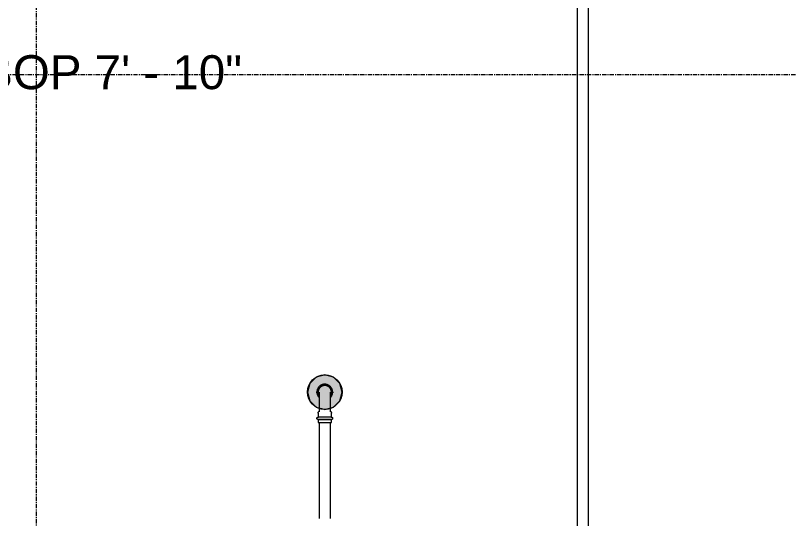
# Model space of a CAD drawing. Header units: inches. Extents: x -3679 to 241, y -496 to 1784.
# Drawn here: x -268.4 to -178.9, y 688.6 to 746.9 of the extents above; entities that cross this region are included whole.
import ezdxf

# ---------------------------------------------------------------- set-up
doc = ezdxf.new("R2010")
doc.units = ezdxf.units.IN
doc.header["$MEASUREMENT"] = 0
doc.linetypes.add('Grid Line', pattern=[0.875, 0.5, -0.125, 0.125, -0.125])
for name, color, linetype, lineweight in [('A-ANNO-NOTE', 250, 'Continuous', 9), ('G-ANNO-DIMS', 251, 'Continuous', 9), ('P-PIPE', 1, 'Continuous', 9), ('P-PIPE-CNTR', 1, 'Continuous', 9), ('S-GRID', 8, 'Continuous', 9)]:
    doc.layers.add(name, color=color, linetype=linetype, lineweight=lineweight)
doc.styles.add('Arial', font='arial.ttf', dxfattribs={"height": 3.934132})

# ---------------------------------------------------------------- blocks, each defined once
blk = doc.blocks.new('Victaulic-VicPress316-Elbow 90-45deg Style P568_P571 - Standard-523083-SECOND LEVEL')
at = {"layer": 'P-PIPE'}
for p, q in [((-3178.283, 1233.462), (-3178.283, 1232.568)), ((-3176.968, 1232.571), (-3176.968, 1233.462)), ((-3178.392, 1232.416), (-3178.392, 1231.964)), ((-3176.859, 1231.964), (-3176.859, 1232.416)), ((-3177.625, 1231.964), (-3178.392, 1231.964)), ((-3178.392, 1231.673), (-3178.392, 1231.335)), ((-3177.625, 1231.673), (-3178.392, 1231.673)), ((-3178.392, 1231.335), (-3177.625, 1231.335)), ((-3176.859, 1231.964), (-3177.625, 1231.964)), ((-3176.859, 1231.673), (-3177.625, 1231.673)), ((-3177.625, 1231.335), (-3176.859, 1231.335)), ((-3176.859, 1231.335), (-3176.859, 1231.673))]:
    blk.add_line(p, q, dxfattribs=at)
at = {"layer": 'P-PIPE', "flags": 128}
for points in [[(-3177.625, 1235.767), (-3177.661, 1235.766), (-3177.698, 1235.764), (-3177.734, 1235.76), (-3177.77, 1235.755), (-3177.806, 1235.749), (-3177.842, 1235.741), (-3177.877, 1235.731), (-3177.912, 1235.721), (-3177.946, 1235.708), (-3177.98, 1235.695), (-3178.013, 1235.68), (-3178.046, 1235.664), (-3178.078, 1235.646), (-3178.109, 1235.628), (-3178.14, 1235.608), (-3178.17, 1235.586), (-3178.198, 1235.564), (-3178.226, 1235.54), (-3178.253, 1235.516), (-3178.279, 1235.49), (-3178.304, 1235.464), (-3178.328, 1235.436), (-3178.351, 1235.407), (-3178.372, 1235.378), (-3178.392, 1235.348), (-3178.412, 1235.317), (-3178.429, 1235.285), (-3178.446, 1235.252), (-3178.461, 1235.219), (-3178.475, 1235.185), (-3178.488, 1235.151), (-3178.499, 1235.116), (-3178.508, 1235.081), (-3178.517, 1235.046), (-3178.524, 1235.01), (-3178.529, 1234.974), (-3178.533, 1234.938), (-3178.536, 1234.901), (-3178.537, 1234.865), (-3178.537, 1234.828), (-3178.535, 1234.792), (-3178.532, 1234.755), (-3178.527, 1234.719), (-3178.521, 1234.683), (-3178.513, 1234.648), (-3178.504, 1234.612), (-3178.494, 1234.577), (-3178.482, 1234.543), (-3178.469, 1234.509), (-3178.454, 1234.475), (-3178.438, 1234.442), (-3178.421, 1234.41), (-3178.403, 1234.379), (-3178.383, 1234.348), (-3178.362, 1234.318), (-3178.34, 1234.289), (-3178.317, 1234.261), (-3178.293, 1234.234)], [(-3176.968, 1234.223), (-3176.946, 1234.246), (-3176.922, 1234.274), (-3176.899, 1234.302), (-3176.878, 1234.332), (-3176.858, 1234.362), (-3176.838, 1234.393), (-3176.821, 1234.425), (-3176.804, 1234.458), (-3176.789, 1234.491), (-3176.775, 1234.524), (-3176.762, 1234.559), (-3176.751, 1234.593), (-3176.742, 1234.629), (-3176.733, 1234.664), (-3176.726, 1234.7), (-3176.721, 1234.736), (-3176.717, 1234.772), (-3176.714, 1234.809), (-3176.713, 1234.845), (-3176.713, 1234.881), (-3176.715, 1234.918), (-3176.718, 1234.954), (-3176.723, 1234.99), (-3176.729, 1235.026), (-3176.737, 1235.062), (-3176.746, 1235.097), (-3176.756, 1235.132), (-3176.768, 1235.167), (-3176.781, 1235.201), (-3176.796, 1235.234), (-3176.812, 1235.267), (-3176.829, 1235.299), (-3176.847, 1235.331), (-3176.867, 1235.362), (-3176.888, 1235.392), (-3176.91, 1235.421), (-3176.933, 1235.449), (-3176.957, 1235.476), (-3176.983, 1235.502), (-3177.009, 1235.527), (-3177.036, 1235.551), (-3177.065, 1235.574), (-3177.094, 1235.596), (-3177.124, 1235.617), (-3177.155, 1235.636), (-3177.187, 1235.655), (-3177.219, 1235.671), (-3177.252, 1235.687), (-3177.285, 1235.701), (-3177.32, 1235.714), (-3177.354, 1235.726), (-3177.389, 1235.736), (-3177.425, 1235.745), (-3177.46, 1235.752), (-3177.496, 1235.758), (-3177.533, 1235.762), (-3177.569, 1235.765), (-3177.605, 1235.767), (-3177.625, 1235.767)], [(-3177.625, 1235.621), (-3177.656, 1235.621), (-3177.686, 1235.619), (-3177.717, 1235.616), (-3177.747, 1235.612), (-3177.777, 1235.606), (-3177.807, 1235.599), (-3177.837, 1235.591), (-3177.866, 1235.582), (-3177.895, 1235.572), (-3177.924, 1235.561), (-3177.951, 1235.548), (-3177.979, 1235.535), (-3178.006, 1235.52), (-3178.032, 1235.504), (-3178.058, 1235.487), (-3178.083, 1235.47), (-3178.107, 1235.451), (-3178.13, 1235.431), (-3178.153, 1235.41), (-3178.175, 1235.389), (-3178.196, 1235.366), (-3178.216, 1235.343), (-3178.235, 1235.319), (-3178.253, 1235.294), (-3178.27, 1235.269), (-3178.286, 1235.243), (-3178.301, 1235.216), (-3178.315, 1235.189), (-3178.328, 1235.161), (-3178.339, 1235.133), (-3178.35, 1235.104), (-3178.359, 1235.075), (-3178.368, 1235.045), (-3178.375, 1235.015), (-3178.38, 1234.985), (-3178.385, 1234.955), (-3178.388, 1234.924), (-3178.391, 1234.894), (-3178.391, 1234.863), (-3178.391, 1234.832), (-3178.39, 1234.802), (-3178.387, 1234.771), (-3178.383, 1234.741), (-3178.378, 1234.711), (-3178.371, 1234.681), (-3178.364, 1234.651), (-3178.355, 1234.622), (-3178.345, 1234.593), (-3178.334, 1234.564), (-3178.322, 1234.536), (-3178.309, 1234.508), (-3178.294, 1234.481), (-3178.283, 1234.461)], [(-3178.283, 1234.855), (-3178.283, 1234.854), (-3178.283, 1234.85), (-3178.283, 1234.845), (-3178.283, 1234.837), (-3178.283, 1234.827), (-3178.283, 1234.815), (-3178.283, 1234.801), (-3178.283, 1234.784), (-3178.283, 1234.766), (-3178.283, 1234.745), (-3178.283, 1234.722), (-3178.283, 1234.697), (-3178.283, 1234.671), (-3178.283, 1234.642), (-3178.283, 1234.612), (-3178.283, 1234.579), (-3178.283, 1234.545), (-3178.283, 1234.509), (-3178.283, 1234.472), (-3178.283, 1234.432), (-3178.283, 1234.392), (-3178.283, 1234.349), (-3178.283, 1234.306), (-3178.283, 1234.261), (-3178.283, 1234.214), (-3178.283, 1234.167), (-3178.283, 1234.118), (-3178.283, 1234.069), (-3178.283, 1234.018), (-3178.283, 1233.967), (-3178.283, 1233.914), (-3178.283, 1233.861), (-3178.283, 1233.808), (-3178.283, 1233.753), (-3178.283, 1233.699), (-3178.283, 1233.644), (-3178.283, 1233.588), (-3178.283, 1233.533), (-3178.283, 1233.477), (-3178.283, 1233.462)], [(-3176.964, 1234.467), (-3176.949, 1234.494), (-3176.935, 1234.521), (-3176.922, 1234.549), (-3176.911, 1234.577), (-3176.9, 1234.606), (-3176.891, 1234.635), (-3176.882, 1234.665), (-3176.875, 1234.694), (-3176.87, 1234.725), (-3176.865, 1234.755), (-3176.862, 1234.785), (-3176.859, 1234.816), (-3176.859, 1234.847), (-3176.859, 1234.877), (-3176.86, 1234.908), (-3176.863, 1234.938), (-3176.867, 1234.969), (-3176.872, 1234.999), (-3176.879, 1235.029), (-3176.886, 1235.059), (-3176.895, 1235.088), (-3176.905, 1235.117), (-3176.916, 1235.146), (-3176.928, 1235.174), (-3176.941, 1235.201), (-3176.956, 1235.229), (-3176.971, 1235.255), (-3176.988, 1235.281), (-3177.005, 1235.306), (-3177.024, 1235.33), (-3177.043, 1235.354), (-3177.064, 1235.377), (-3177.085, 1235.399), (-3177.107, 1235.42), (-3177.13, 1235.44), (-3177.154, 1235.46), (-3177.179, 1235.478), (-3177.204, 1235.495), (-3177.23, 1235.512), (-3177.256, 1235.527), (-3177.284, 1235.541), (-3177.311, 1235.554), (-3177.34, 1235.566), (-3177.368, 1235.577), (-3177.397, 1235.587), (-3177.427, 1235.595), (-3177.457, 1235.603), (-3177.487, 1235.609), (-3177.517, 1235.614), (-3177.547, 1235.617), (-3177.578, 1235.62), (-3177.608, 1235.621), (-3177.625, 1235.621)], [(-3176.968, 1233.462), (-3176.968, 1233.518), (-3176.968, 1233.573), (-3176.968, 1233.629), (-3176.968, 1233.684), (-3176.968, 1233.739), (-3176.968, 1233.793), (-3176.968, 1233.847), (-3176.968, 1233.9), (-3176.968, 1233.953), (-3176.968, 1234.004), (-3176.968, 1234.055), (-3176.968, 1234.105), (-3176.968, 1234.154), (-3176.968, 1234.202), (-3176.968, 1234.248), (-3176.968, 1234.294), (-3176.968, 1234.338), (-3176.968, 1234.38), (-3176.968, 1234.422), (-3176.968, 1234.461), (-3176.968, 1234.499), (-3176.968, 1234.535), (-3176.968, 1234.57), (-3176.968, 1234.603), (-3176.968, 1234.634), (-3176.968, 1234.663), (-3176.968, 1234.69), (-3176.968, 1234.716), (-3176.968, 1234.739), (-3176.968, 1234.76), (-3176.968, 1234.779), (-3176.968, 1234.796), (-3176.968, 1234.811), (-3176.968, 1234.824), (-3176.968, 1234.835), (-3176.968, 1234.843), (-3176.968, 1234.849), (-3176.968, 1234.853), (-3176.968, 1234.855), (-3176.968, 1234.855)], [(-3178.392, 1232.416), (-3178.391, 1232.427), (-3178.391, 1232.438), (-3178.39, 1232.448), (-3178.388, 1232.459), (-3178.386, 1232.47), (-3178.384, 1232.481), (-3178.381, 1232.491), (-3178.378, 1232.502), (-3178.374, 1232.512), (-3178.37, 1232.522), (-3178.366, 1232.532), (-3178.361, 1232.542), (-3178.355, 1232.551), (-3178.35, 1232.561), (-3178.344, 1232.57), (-3178.338, 1232.579), (-3178.331, 1232.587), (-3178.324, 1232.596), (-3178.317, 1232.604), (-3178.309, 1232.611), (-3178.301, 1232.619), (-3178.293, 1232.626), (-3178.284, 1232.633), (-3178.283, 1232.634)], [(-3176.968, 1232.634), (-3176.959, 1232.627), (-3176.951, 1232.62), (-3176.943, 1232.613), (-3176.935, 1232.605), (-3176.927, 1232.597), (-3176.92, 1232.589), (-3176.914, 1232.58), (-3176.907, 1232.571), (-3176.901, 1232.562), (-3176.896, 1232.553), (-3176.89, 1232.543), (-3176.885, 1232.534), (-3176.881, 1232.524), (-3176.877, 1232.514), (-3176.873, 1232.503), (-3176.87, 1232.493), (-3176.867, 1232.483), (-3176.864, 1232.472), (-3176.862, 1232.461), (-3176.861, 1232.45), (-3176.86, 1232.44), (-3176.859, 1232.429), (-3176.859, 1232.418), (-3176.859, 1232.416)], [(-3178.392, 1231.673), (-3178.397, 1231.673), (-3178.403, 1231.674), (-3178.409, 1231.674), (-3178.415, 1231.675), (-3178.42, 1231.676), (-3178.426, 1231.678), (-3178.432, 1231.679), (-3178.437, 1231.681), (-3178.443, 1231.683), (-3178.448, 1231.685), (-3178.453, 1231.687), (-3178.459, 1231.69), (-3178.464, 1231.693), (-3178.469, 1231.696), (-3178.474, 1231.699), (-3178.478, 1231.702), (-3178.483, 1231.706), (-3178.487, 1231.709), (-3178.492, 1231.713), (-3178.496, 1231.717), (-3178.5, 1231.722), (-3178.504, 1231.726), (-3178.507, 1231.731), (-3178.511, 1231.735), (-3178.514, 1231.74), (-3178.517, 1231.745), (-3178.52, 1231.75), (-3178.522, 1231.755), (-3178.525, 1231.761), (-3178.527, 1231.766), (-3178.529, 1231.772), (-3178.531, 1231.777), (-3178.532, 1231.783), (-3178.534, 1231.788), (-3178.535, 1231.794), (-3178.536, 1231.8), (-3178.536, 1231.806), (-3178.537, 1231.811), (-3178.537, 1231.817), (-3178.537, 1231.823), (-3178.537, 1231.829), (-3178.536, 1231.835), (-3178.535, 1231.84), (-3178.534, 1231.846), (-3178.533, 1231.852), (-3178.532, 1231.858), (-3178.53, 1231.863), (-3178.528, 1231.869), (-3178.526, 1231.874), (-3178.524, 1231.879), (-3178.521, 1231.885), (-3178.519, 1231.89), (-3178.516, 1231.895), (-3178.512, 1231.9), (-3178.509, 1231.904), (-3178.506, 1231.909), (-3178.502, 1231.914), (-3178.498, 1231.918), (-3178.494, 1231.922), (-3178.49, 1231.926), (-3178.485, 1231.93), (-3178.481, 1231.934), (-3178.476, 1231.937), (-3178.471, 1231.94), (-3178.467, 1231.944), (-3178.461, 1231.946), (-3178.456, 1231.949), (-3178.451, 1231.952), (-3178.446, 1231.954), (-3178.44, 1231.956), (-3178.435, 1231.958), (-3178.429, 1231.959), (-3178.423, 1231.961), (-3178.418, 1231.962), (-3178.412, 1231.963), (-3178.406, 1231.964), (-3178.4, 1231.964), (-3178.395, 1231.964), (-3178.392, 1231.964)], [(-3177.625, 1231.964), (-3177.656, 1231.964), (-3177.686, 1231.964), (-3177.717, 1231.964), (-3177.747, 1231.964), (-3177.777, 1231.964), (-3177.807, 1231.964), (-3177.837, 1231.964), (-3177.866, 1231.964), (-3177.895, 1231.964), (-3177.924, 1231.964), (-3177.951, 1231.964), (-3177.979, 1231.964), (-3178.006, 1231.964), (-3178.032, 1231.964), (-3178.058, 1231.964), (-3178.083, 1231.964), (-3178.107, 1231.964), (-3178.13, 1231.964), (-3178.153, 1231.964), (-3178.175, 1231.964), (-3178.196, 1231.964), (-3178.216, 1231.964), (-3178.235, 1231.964), (-3178.253, 1231.964), (-3178.27, 1231.964), (-3178.286, 1231.964), (-3178.301, 1231.964), (-3178.315, 1231.964), (-3178.328, 1231.964), (-3178.339, 1231.964), (-3178.35, 1231.964), (-3178.359, 1231.964), (-3178.368, 1231.964), (-3178.375, 1231.964), (-3178.38, 1231.964), (-3178.385, 1231.964), (-3178.388, 1231.964), (-3178.391, 1231.964), (-3178.391, 1231.964), (-3178.392, 1231.964)], [(-3178.392, 1231.964), (-3178.391, 1231.964), (-3178.389, 1231.964), (-3178.386, 1231.964), (-3178.382, 1231.964), (-3178.376, 1231.964), (-3178.37, 1231.964), (-3178.362, 1231.964), (-3178.353, 1231.964)], [(-3178.35, 1231.673), (-3178.359, 1231.673), (-3178.368, 1231.673), (-3178.375, 1231.673), (-3178.38, 1231.673), (-3178.385, 1231.673), (-3178.388, 1231.673), (-3178.391, 1231.673), (-3178.391, 1231.673), (-3178.392, 1231.673)], [(-3178.392, 1231.673), (-3178.391, 1231.673), (-3178.389, 1231.673), (-3178.386, 1231.673), (-3178.382, 1231.673), (-3178.376, 1231.673), (-3178.37, 1231.673), (-3178.362, 1231.673), (-3178.353, 1231.673), (-3178.342, 1231.673), (-3178.331, 1231.673), (-3178.319, 1231.673), (-3178.305, 1231.673), (-3178.29, 1231.673), (-3178.274, 1231.673), (-3178.258, 1231.673), (-3178.24, 1231.673), (-3178.221, 1231.673), (-3178.201, 1231.673), (-3178.181, 1231.673), (-3178.159, 1231.673), (-3178.137, 1231.673), (-3178.113, 1231.673), (-3178.089, 1231.673), (-3178.065, 1231.673), (-3178.039, 1231.673), (-3178.013, 1231.673), (-3177.986, 1231.673), (-3177.959, 1231.673), (-3177.931, 1231.673), (-3177.903, 1231.673), (-3177.874, 1231.673), (-3177.845, 1231.673), (-3177.815, 1231.673), (-3177.785, 1231.673), (-3177.755, 1231.673), (-3177.725, 1231.673), (-3177.695, 1231.673), (-3177.664, 1231.673), (-3177.633, 1231.673), (-3177.625, 1231.673)], [(-3176.859, 1231.964), (-3176.859, 1231.964), (-3176.861, 1231.964), (-3176.864, 1231.964), (-3176.868, 1231.964), (-3176.874, 1231.964), (-3176.88, 1231.964), (-3176.888, 1231.964), (-3176.897, 1231.964), (-3176.908, 1231.964), (-3176.919, 1231.964), (-3176.932, 1231.964), (-3176.945, 1231.964), (-3176.96, 1231.964), (-3176.976, 1231.964), (-3176.992, 1231.964), (-3177.01, 1231.964), (-3177.029, 1231.964), (-3177.049, 1231.964), (-3177.069, 1231.964), (-3177.091, 1231.964), (-3177.113, 1231.964), (-3177.137, 1231.964), (-3177.161, 1231.964), (-3177.185, 1231.964), (-3177.211, 1231.964), (-3177.237, 1231.964), (-3177.264, 1231.964), (-3177.291, 1231.964), (-3177.319, 1231.964), (-3177.347, 1231.964), (-3177.376, 1231.964), (-3177.405, 1231.964), (-3177.435, 1231.964), (-3177.465, 1231.964), (-3177.495, 1231.964), (-3177.525, 1231.964), (-3177.556, 1231.964), (-3177.586, 1231.964), (-3177.617, 1231.964), (-3177.625, 1231.964)], [(-3177.625, 1231.673), (-3177.594, 1231.673), (-3177.564, 1231.673), (-3177.533, 1231.673), (-3177.503, 1231.673), (-3177.473, 1231.673), (-3177.443, 1231.673), (-3177.413, 1231.673), (-3177.384, 1231.673), (-3177.355, 1231.673), (-3177.327, 1231.673), (-3177.299, 1231.673), (-3177.271, 1231.673), (-3177.244, 1231.673), (-3177.218, 1231.673), (-3177.192, 1231.673), (-3177.167, 1231.673), (-3177.143, 1231.673), (-3177.12, 1231.673), (-3177.097, 1231.673), (-3177.075, 1231.673), (-3177.054, 1231.673), (-3177.034, 1231.673), (-3177.015, 1231.673), (-3176.997, 1231.673), (-3176.98, 1231.673), (-3176.964, 1231.673), (-3176.949, 1231.673), (-3176.935, 1231.673), (-3176.922, 1231.673), (-3176.911, 1231.673), (-3176.9, 1231.673), (-3176.891, 1231.673), (-3176.882, 1231.673), (-3176.875, 1231.673), (-3176.87, 1231.673), (-3176.865, 1231.673), (-3176.862, 1231.673), (-3176.859, 1231.673), (-3176.859, 1231.673), (-3176.859, 1231.673)], [(-3176.9, 1231.964), (-3176.891, 1231.964), (-3176.882, 1231.964), (-3176.875, 1231.964), (-3176.87, 1231.964), (-3176.865, 1231.964), (-3176.862, 1231.964), (-3176.859, 1231.964), (-3176.859, 1231.964), (-3176.859, 1231.964)], [(-3176.859, 1231.673), (-3176.859, 1231.673), (-3176.861, 1231.673), (-3176.864, 1231.673), (-3176.868, 1231.673), (-3176.874, 1231.673), (-3176.88, 1231.673), (-3176.888, 1231.673), (-3176.897, 1231.673)], [(-3176.859, 1231.964), (-3176.853, 1231.964), (-3176.847, 1231.964), (-3176.841, 1231.963), (-3176.835, 1231.962), (-3176.83, 1231.961), (-3176.824, 1231.96), (-3176.818, 1231.959), (-3176.813, 1231.957), (-3176.807, 1231.955), (-3176.802, 1231.953), (-3176.797, 1231.95), (-3176.791, 1231.948), (-3176.786, 1231.945), (-3176.781, 1231.942), (-3176.776, 1231.939), (-3176.772, 1231.936), (-3176.767, 1231.932), (-3176.763, 1231.928), (-3176.758, 1231.924), (-3176.754, 1231.92), (-3176.75, 1231.916), (-3176.746, 1231.912), (-3176.743, 1231.907), (-3176.739, 1231.902), (-3176.736, 1231.897), (-3176.733, 1231.893), (-3176.73, 1231.887), (-3176.728, 1231.882), (-3176.725, 1231.877), (-3176.723, 1231.872), (-3176.721, 1231.866), (-3176.719, 1231.861), (-3176.718, 1231.855), (-3176.716, 1231.849), (-3176.715, 1231.844), (-3176.714, 1231.838), (-3176.714, 1231.832), (-3176.713, 1231.826), (-3176.713, 1231.82), (-3176.713, 1231.815), (-3176.713, 1231.809), (-3176.714, 1231.803), (-3176.715, 1231.797), (-3176.716, 1231.791), (-3176.717, 1231.786), (-3176.718, 1231.78), (-3176.72, 1231.775), (-3176.722, 1231.769), (-3176.724, 1231.764), (-3176.726, 1231.758), (-3176.729, 1231.753), (-3176.731, 1231.748), (-3176.734, 1231.743), (-3176.738, 1231.738), (-3176.741, 1231.733), (-3176.744, 1231.729), (-3176.748, 1231.724), (-3176.752, 1231.72), (-3176.756, 1231.716), (-3176.76, 1231.712), (-3176.765, 1231.708), (-3176.769, 1231.704), (-3176.774, 1231.701), (-3176.779, 1231.697), (-3176.784, 1231.694), (-3176.789, 1231.691), (-3176.794, 1231.689), (-3176.799, 1231.686), (-3176.804, 1231.684), (-3176.81, 1231.682), (-3176.815, 1231.68), (-3176.821, 1231.678), (-3176.827, 1231.677), (-3176.832, 1231.676), (-3176.838, 1231.675), (-3176.844, 1231.674), (-3176.85, 1231.674), (-3176.855, 1231.673), (-3176.859, 1231.673)]]:
    blk.add_lwpolyline(points, dxfattribs=at)

msp = doc.modelspace()

# ---------------------------------------------------------------- hatches: boundary and pattern name
at = {"layer": 'A-ANNO-NOTE'}
h = msp.add_hatch(color=256, dxfattribs=at)
edge = h.paths.add_edge_path(flags=0)
edge.add_arc((-232.612, 703.21), 2, 0, 360)
msp.add_hatch(color=256, dxfattribs=at).paths.add_polyline_path([(-232.612, 701.21), (-231.612, 701.477), (-230.88, 702.21), (-230.612, 703.21), (-230.88, 704.21), (-231.612, 704.942), (-232.612, 705.21), (-233.612, 704.942), (-234.344, 704.21), (-234.612, 703.21), (-234.344, 702.21), (-233.612, 701.477), (-232.98, 701.308)], flags=0)

# ---------------------------------------------------------------- linework, layer by layer
for p, q in [((-232.612, 705.21), (-233.612, 704.942)), ((-231.612, 704.942), (-232.612, 705.21)), ((-234.344, 704.21), (-234.612, 703.21)), ((-233.612, 704.942), (-234.344, 704.21)), ((-230.88, 704.21), (-231.612, 704.942)), ((-230.612, 703.21), (-230.88, 704.21)), ((-234.612, 703.21), (-234.344, 702.21)), ((-230.88, 702.21), (-230.612, 703.21)), ((-234.344, 702.21), (-233.612, 701.477)), ((-231.612, 701.477), (-230.88, 702.21)), ((-233.612, 701.477), (-232.98, 701.308)), ((-232.98, 701.308), (-232.612, 701.21)), ((-232.612, 701.21), (-231.612, 701.477))]:
    msp.add_line(p, q, dxfattribs=at)
msp.add_circle((-232.612, 703.21), 2, dxfattribs=at)
at = {"layer": 'P-PIPE'}
for p, q in [((-203.402, 754.21), (-203.402, 687.686)), ((-202.087, 687.686), (-202.087, 754.21)), ((-233.27, 699.69), (-233.27, 688.556)), ((-231.955, 688.556), (-231.955, 699.69))]:
    msp.add_line(p, q, dxfattribs=at)
at = {"layer": 'P-PIPE-CNTR'}
for p, q in [((-232.612, 703.958), (-232.612, 704.21)), ((-233.612, 703.21), (-233.348, 703.21)), ((-231.876, 703.21), (-231.612, 703.21))]:
    msp.add_line(p, q, dxfattribs=at)
at = {"layer": 'S-GRID', "linetype": 'Grid Line'}
for p, q in [((-266, 1771.743), (-266, -484.257)), ((-3666.394, 740), (228, 740))]:
    msp.add_line(p, q, dxfattribs=at)

# ---------------------------------------------------------------- block references
at = {"layer": 'P-PIPE'}
msp.add_blockref('Victaulic-VicPress316-Elbow 90-45deg Style P568_P571 - Standard-523083-SECOND LEVEL', (2945.013, -531.645), dxfattribs=at)

# ---------------------------------------------------------------- texts
at = {"layer": 'G-ANNO-DIMS', "insert": (-272.373, 742.247), "char_height": 3.93413, "width": 35.952, "attachment_point": 1, "line_spacing_factor": 0.938532, "style": 'Arial'}
msp.add_mtext('BOP 7\' - 10"', dxfattribs=at)

doc.saveas('drawing.dxf')
